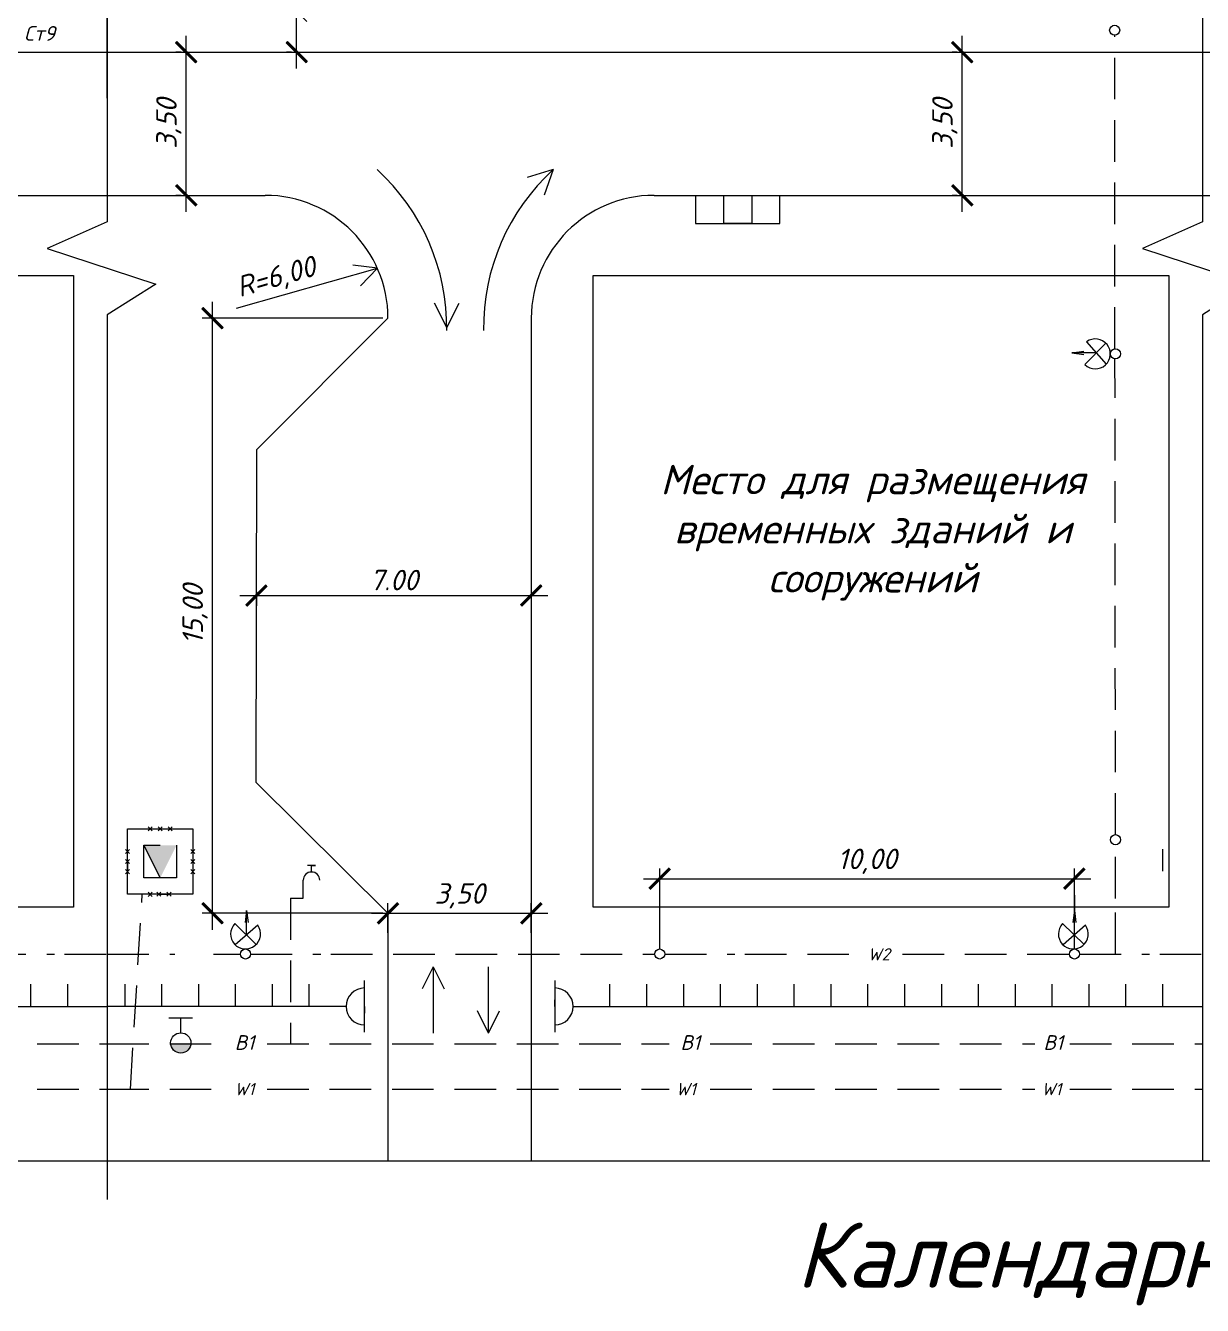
# Model space of a CAD drawing. Header units: millimetres. Extents: x 27137 to 30937, y -4667 to -569.
# Drawn here: x 29548.5 to 29692.2, y -3012.8 to -2856.5 of the extents above; entities that cross this region are included whole.
import ezdxf

# ---------------------------------------------------------------- set-up
doc = ezdxf.new("R2010")
doc.units = ezdxf.units.MM
doc.header["$LTSCALE"] = 0.4
doc.linetypes.add('ACAD_ISO02W100', pattern=[15, 12, -3])
doc.linetypes.add('штриховаяX2', pattern=[38.1, 25.4, -12.7])
doc.layers.add('здания', color=7, linetype='Continuous', lineweight=40)
doc.styles.add('Isocpeur', font='isocpeui.ttf', dxfattribs={"height": 2.5})
doc.styles.get("Standard").update_dxf_attribs({"font": 'isocpeui.ttf', "height": 2.5})
doc.dimstyles.new('06', dxfattribs={"dimtxt": 2.5, "dimasz": 2.5, "dimexe": 1.25, "dimexo": 0.625, "dimtad": 1, "dimdec": 0, "dimlfac": 200, "dimtxsty": 'Standard', "dimblk": 'OBLIQUE', "dimcen": 2.5, "dimdle": 2, "dimadec": 0, "dimazin": 0, "dimtfac": 1, "dimtdec": 0, "dimtmove": 0, "dimatfit": 3, "dimldrblk": 'OBLIQUE', "dimfxl": 1, "dimarcsym": 0})

# ---------------------------------------------------------------- blocks, each defined once
blk = doc.blocks.new('_Oblique')
at = {"color": 0, "linetype": 'ByBlock', "lineweight": -2}
blk.add_line((-0.5, -0.5), (0.5, 0.5), dxfattribs=at)
blk = doc.blocks.new('*D555')
at = {"color": 0, "lineweight": -2, "transparency": 16777216}
for p, q in [((29662.83, -2879.23), (29662.83, -2857.73)), ((29662.2, -2859.73), (29661.58, -2859.73)), ((29662.2, -2877.23), (29661.58, -2877.23))]:
    blk.add_line(p, q, dxfattribs=at)
at = {"layer": 'Defpoints', "color": 0, "transparency": 16777216}
for p in [(29662.83, -2859.73), (29662.83, -2859.73), (29662.83, -2877.23)]:
    blk.add_point(p, dxfattribs=at)
at = {"color": 0, "lineweight": -2, "transparency": 16777216, "xscale": 2.5, "yscale": 2.5, "zscale": 2.5}
for p, rotation in [((29662.83, -2859.73), 90), ((29662.83, -2877.23), 270)]:
    blk.add_blockref('_Oblique', p, dxfattribs=dict(at, rotation=rotation))
at = {"color": 0, "lineweight": 15, "transparency": 16777216, "insert": (29660.7, -2868.48), "char_height": 2.5, "attachment_point": 5, "rotation": 90, "style": 'Isocpeur'}
blk.add_mtext('3,50', dxfattribs=at)
blk = doc.blocks.new('*D530')
at = {"color": 0, "lineweight": -2, "transparency": 16777216}
for p, q in [((29625.89, -2969.28), (29625.89, -2959.46)), ((29676.52, -2969.28), (29676.52, -2959.46)), ((29623.89, -2960.71), (29678.52, -2960.71))]:
    blk.add_line(p, q, dxfattribs=at)
at = {"layer": 'Defpoints', "color": 0, "transparency": 16777216}
for p in [(29676.52, -2960.71), (29625.89, -2969.9), (29676.52, -2969.9)]:
    blk.add_point(p, dxfattribs=at)
at = {"color": 0, "lineweight": -2, "transparency": 16777216, "xscale": 2.5, "yscale": 2.5, "zscale": 2.5, "rotation": 180}
blk.add_blockref('_Oblique', (29625.89, -2960.71), dxfattribs=at)
at = {"color": 0, "lineweight": -2, "transparency": 16777216, "xscale": 2.5, "yscale": 2.5, "zscale": 2.5}
blk.add_blockref('_Oblique', (29676.52, -2960.71), dxfattribs=at)
at = {"color": 0, "lineweight": 15, "transparency": 16777216, "insert": (29651.2, -2958.58), "char_height": 2.5, "attachment_point": 5, "style": 'Isocpeur'}
blk.add_mtext('10,00', dxfattribs=at)
blk = doc.blocks.new('*D531')
at = {"color": 0, "lineweight": -2, "transparency": 16777216}
for p, q in [((29592.71, -2967.33), (29592.71, -2963.68)), ((29610.21, -2967.33), (29610.21, -2963.68)), ((29590.71, -2964.93), (29612.21, -2964.93))]:
    blk.add_line(p, q, dxfattribs=at)
at = {"layer": 'Defpoints', "color": 0, "transparency": 16777216}
for p in [(29610.21, -2964.93), (29592.71, -2967.95), (29610.21, -2967.95)]:
    blk.add_point(p, dxfattribs=at)
at = {"color": 0, "lineweight": -2, "transparency": 16777216, "xscale": 2.5, "yscale": 2.5, "zscale": 2.5, "rotation": 180}
blk.add_blockref('_Oblique', (29592.71, -2964.93), dxfattribs=at)
at = {"color": 0, "lineweight": -2, "transparency": 16777216, "xscale": 2.5, "yscale": 2.5, "zscale": 2.5}
blk.add_blockref('_Oblique', (29610.21, -2964.93), dxfattribs=at)
at = {"color": 0, "lineweight": 15, "transparency": 16777216, "insert": (29601.46, -2962.8), "char_height": 2.5, "attachment_point": 5, "style": 'Isocpeur'}
blk.add_mtext('3,50', dxfattribs=at)
blk = doc.blocks.new('*D556')
at = {"color": 0, "lineweight": -2, "transparency": 16777216}
for p, q in [((29662.83, -2879.23), (29662.83, -2857.73)), ((29662.2, -2859.73), (29661.58, -2859.73)), ((29662.2, -2877.23), (29661.58, -2877.23))]:
    blk.add_line(p, q, dxfattribs=at)
at = {"layer": 'Defpoints', "color": 0, "transparency": 16777216}
for p in [(29662.83, -2859.73), (29662.83, -2859.73), (29662.83, -2877.23)]:
    blk.add_point(p, dxfattribs=at)
at = {"color": 0, "lineweight": -2, "transparency": 16777216, "xscale": 2.5, "yscale": 2.5, "zscale": 2.5}
for p, rotation in [((29662.83, -2859.73), 90), ((29662.83, -2877.23), 270)]:
    blk.add_blockref('_Oblique', p, dxfattribs=dict(at, rotation=rotation))
at = {"color": 0, "lineweight": 15, "transparency": 16777216, "insert": (29660.7, -2868.48), "char_height": 2.5, "attachment_point": 5, "rotation": 90, "style": 'Isocpeur'}
blk.add_mtext('3,50', dxfattribs=at)
blk = doc.blocks.new('*D532')
at = {"color": 0, "lineweight": -2, "transparency": 16777216}
for p, q in [((29625.89, -2969.28), (29625.89, -2959.46)), ((29676.52, -2969.28), (29676.52, -2959.46)), ((29623.89, -2960.71), (29678.52, -2960.71))]:
    blk.add_line(p, q, dxfattribs=at)
at = {"layer": 'Defpoints', "color": 0, "transparency": 16777216}
for p in [(29676.52, -2960.71), (29625.89, -2969.9), (29676.52, -2969.9)]:
    blk.add_point(p, dxfattribs=at)
at = {"color": 0, "lineweight": -2, "transparency": 16777216, "xscale": 2.5, "yscale": 2.5, "zscale": 2.5, "rotation": 180}
blk.add_blockref('_Oblique', (29625.89, -2960.71), dxfattribs=at)
at = {"color": 0, "lineweight": -2, "transparency": 16777216, "xscale": 2.5, "yscale": 2.5, "zscale": 2.5}
blk.add_blockref('_Oblique', (29676.52, -2960.71), dxfattribs=at)
at = {"color": 0, "lineweight": 15, "transparency": 16777216, "insert": (29651.2, -2958.58), "char_height": 2.5, "attachment_point": 5, "style": 'Isocpeur'}
blk.add_mtext('10,00', dxfattribs=at)
blk = doc.blocks.new('*D533')
at = {"color": 0, "lineweight": -2, "transparency": 16777216}
for p, q in [((29592.71, -2967.33), (29592.71, -2963.68)), ((29610.21, -2967.33), (29610.21, -2963.68)), ((29590.71, -2964.93), (29612.21, -2964.93))]:
    blk.add_line(p, q, dxfattribs=at)
at = {"layer": 'Defpoints', "color": 0, "transparency": 16777216}
for p in [(29610.21, -2964.93), (29592.71, -2967.95), (29610.21, -2967.95)]:
    blk.add_point(p, dxfattribs=at)
at = {"color": 0, "lineweight": -2, "transparency": 16777216, "xscale": 2.5, "yscale": 2.5, "zscale": 2.5, "rotation": 180}
blk.add_blockref('_Oblique', (29592.71, -2964.93), dxfattribs=at)
at = {"color": 0, "lineweight": -2, "transparency": 16777216, "xscale": 2.5, "yscale": 2.5, "zscale": 2.5}
blk.add_blockref('_Oblique', (29610.21, -2964.93), dxfattribs=at)
at = {"color": 0, "lineweight": 15, "transparency": 16777216, "insert": (29601.46, -2962.8), "char_height": 2.5, "attachment_point": 5, "style": 'Isocpeur'}
blk.add_mtext('3,50', dxfattribs=at)
blk = doc.blocks.new('*D563')
at = {"color": 0, "lineweight": -2, "transparency": 16777216}
for p, q in [((29571.29, -2966.93), (29571.29, -2890.23)), ((29592.08, -2892.23), (29570.04, -2892.23)), ((29592.08, -2964.93), (29570.04, -2964.93))]:
    blk.add_line(p, q, dxfattribs=at)
at = {"layer": 'Defpoints', "color": 0, "transparency": 16777216}
for p in [(29571.29, -2892.23), (29592.71, -2892.23), (29592.71, -2964.93)]:
    blk.add_point(p, dxfattribs=at)
at = {"color": 0, "lineweight": -2, "transparency": 16777216, "xscale": 2.5, "yscale": 2.5, "zscale": 2.5}
for p, rotation in [((29571.29, -2892.23), 90), ((29571.29, -2964.93), 270)]:
    blk.add_blockref('_Oblique', p, dxfattribs=dict(at, rotation=rotation))
at = {"color": 0, "lineweight": 15, "transparency": 16777216, "insert": (29569.16, -2928.42), "char_height": 2.5, "attachment_point": 5, "rotation": 90, "style": 'Isocpeur'}
blk.add_mtext('15,00', dxfattribs=at)
blk = doc.blocks.new('*D544')
at = {"color": 0, "lineweight": -2, "transparency": 16777216}
for p, q in [((29568.07, -2879.23), (29568.07, -2857.73)), ((29567.45, -2859.73), (29566.82, -2859.73)), ((29567.45, -2877.23), (29566.82, -2877.23))]:
    blk.add_line(p, q, dxfattribs=at)
at = {"layer": 'Defpoints', "color": 0, "transparency": 16777216}
for p in [(29568.07, -2859.73), (29568.07, -2859.73), (29568.07, -2877.23)]:
    blk.add_point(p, dxfattribs=at)
at = {"color": 0, "lineweight": -2, "transparency": 16777216, "xscale": 2.5, "yscale": 2.5, "zscale": 2.5}
for p, rotation in [((29568.07, -2859.73), 90), ((29568.07, -2877.23), 270)]:
    blk.add_blockref('_Oblique', p, dxfattribs=dict(at, rotation=rotation))
at = {"color": 0, "lineweight": 15, "transparency": 16777216, "insert": (29565.95, -2868.48), "char_height": 2.5, "attachment_point": 5, "rotation": 90, "style": 'Isocpeur'}
blk.add_mtext('3,50', dxfattribs=at)
blk = doc.blocks.new('*D570')
at = {"color": 0, "lineweight": -2, "transparency": 16777216}
for p, q in [((29581.56, -2854.73), (29581.56, -2845.74)), ((29580.94, -2854.73), (29580.31, -2854.73)), ((29581.56, -2861.73), (29581.56, -2854.73)), ((29580.94, -2859.73), (29580.31, -2859.73))]:
    blk.add_line(p, q, dxfattribs=at)
at = {"layer": 'Defpoints', "color": 0, "transparency": 16777216}
for p in [(29581.56, -2854.73), (29581.56, -2854.73), (29581.56, -2859.73)]:
    blk.add_point(p, dxfattribs=at)
at = {"color": 0, "lineweight": -2, "transparency": 16777216, "xscale": 2.5, "yscale": 2.5, "zscale": 2.5}
for p, rotation in [((29581.56, -2854.73), 90), ((29581.56, -2859.73), 270)]:
    blk.add_blockref('_Oblique', p, dxfattribs=dict(at, rotation=rotation))
at = {"color": 0, "lineweight": 15, "transparency": 16777216, "insert": (29579.44, -2848.99), "char_height": 2.5, "attachment_point": 5, "rotation": 90, "style": 'Isocpeur'}
blk.add_mtext('1,00', dxfattribs=at)
blk = doc.blocks.new('_ArchTick')
at = {"color": 0, "linetype": 'ByBlock', "const_width": 0.15}
blk.add_lwpolyline([(-0.5, -0.5), (0.5, 0.5)], dxfattribs=at)
blk = doc.blocks.new('*D549')
at = {"color": 0, "lineweight": -2, "transparency": 16777216}
for p, q in [((29574.64, -2926.11), (29612.21, -2926.11)), ((29576.64, -2925.64), (29576.64, -2927.36)), ((29610.21, -2925.64), (29610.21, -2927.36))]:
    blk.add_line(p, q, dxfattribs=at)
at = {"layer": 'Defpoints', "color": 0, "transparency": 16777216}
for p in [(29576.64, -2925.02), (29610.21, -2925.02), (29610.21, -2926.11)]:
    blk.add_point(p, dxfattribs=at)
at = {"color": 0, "lineweight": -2, "transparency": 16777216, "xscale": 2.5, "yscale": 2.5, "zscale": 2.5, "rotation": 180}
blk.add_blockref('_Oblique', (29576.64, -2926.11), dxfattribs=at)
at = {"color": 0, "lineweight": -2, "transparency": 16777216, "xscale": 2.5, "yscale": 2.5, "zscale": 2.5}
blk.add_blockref('_Oblique', (29610.21, -2926.11), dxfattribs=at)
at = {"color": 0, "lineweight": 15, "transparency": 16777216, "insert": (29593.42, -2924.22), "char_height": 2.5, "attachment_point": 5, "style": 'Isocpeur'}
blk.add_mtext('7.00', dxfattribs=at)

msp = doc.modelspace()

# ---------------------------------------------------------------- hatches: boundary and pattern name
at = {"lineweight": 15}
h = msp.add_hatch(color=256, dxfattribs=at)
h.dxf.hatch_style = 1
h.paths.add_polyline_path([(29564.8935, -2956.6121), (29562.8935, -2956.6121), (29564.8935, -2960.6121), (29564.8935, -2958.6121)])
h.paths.add_polyline_path([(29566.8935, -2956.6121), (29564.8935, -2956.6121), (29564.8935, -2958.6121), (29564.8935, -2960.6121)])
h = msp.add_hatch(color=256, dxfattribs=at)
h.dxf.hatch_style = 1
h.paths.add_polyline_path([(29564.8935, -2956.6121), (29562.8935, -2956.6121), (29564.8935, -2960.6121), (29564.8935, -2958.6121)])
h.paths.add_polyline_path([(29566.8935, -2956.6121), (29564.8935, -2956.6121), (29564.8935, -2958.6121), (29564.8935, -2960.6121)])
msp.add_hatch(color=256, dxfattribs=at).paths.add_polyline_path([(29568.6429, -2980.7682), (29567.4058, -2980.7682), (29566.1686, -2980.7682, 1)])
msp.add_hatch(color=256, dxfattribs=at).paths.add_polyline_path([(29568.6429, -2980.7682), (29567.4058, -2980.7682), (29566.1686, -2980.7682, 1)])

# ---------------------------------------------------------------- linework, layer by layer
at = {"lineweight": 15, "ltscale": 0.5}
for p, q in [((29558.4382, -2775.3688), (29558.4382, -2880.4558)), ((29692.1511, -2775.3688), (29692.1511, -2866.6738)), ((29424.7253, -2859.7279), (29959.5769, -2859.7279)), ((29558.4382, -2859.7279), (29558.4382, -2877.2279)), ((29558.4382, -2859.7279), (29558.4382, -2877.2279)), ((29558.4382, -2859.7279), (29558.4382, -2877.2279)), ((29558.4382, -2859.7279), (29558.4382, -2877.2279)), ((29692.1511, -2859.7279), (29692.1511, -2877.2279)), ((29692.1511, -2859.7279), (29692.1511, -2877.2279)), ((29558.4382, -2865.3372), (29558.4382, -2880.4558)), ((29692.1511, -2865.3372), (29692.1511, -2880.4558)), ((29491.4963, -2877.2279), (29558.4382, -2877.2279)), ((29558.4382, -2877.2279), (29558.4382, -2880.4558)), ((29558.4382, -2877.2279), (29577.7091, -2877.2279)), ((29558.4382, -2877.2279), (29558.4382, -2880.4558)), ((29558.4382, -2877.2279), (29577.7091, -2877.2279)), ((29625.2091, -2877.2279), (29692.1511, -2877.2279)), ((29625.2091, -2877.2279), (29692.1511, -2877.2279)), ((29656.6365, -2877.2279), (29656.6365, -2877.2279)), ((29692.1511, -2877.2279), (29711.422, -2877.2279)), ((29692.1511, -2877.2279), (29692.1511, -2880.4558)), ((29558.4382, -2891.8185), (29558.4382, -2954.6358)), ((29558.4382, -2891.8185), (29558.4382, -2954.6358)), ((29558.4382, -2891.8185), (29558.4382, -2954.6358)), ((29558.4382, -2891.8185), (29558.4382, -2995.1564)), ((29592.7091, -2892.2279), (29576.6392, -2908.3144)), ((29610.2091, -2892.2279), (29610.2091, -2995.1564)), ((29610.2091, -2892.2279), (29610.2091, -2995.1564)), ((29692.1511, -2891.8185), (29692.1511, -2954.6358)), ((29692.1511, -2891.8185), (29692.1511, -2954.6358)), ((29692.1511, -2891.8185), (29692.1511, -2954.6358)), ((29692.1511, -2891.8185), (29692.1511, -2954.6358)), ((29677.8107, -2897.9008), (29680.3607, -2895.2835)), ((29677.8107, -2897.9008), (29680.3607, -2895.2835)), ((29678.0183, -2895.1094), (29680.417, -2897.8435)), ((29678.0183, -2895.1094), (29680.417, -2897.8435)), ((29610.2091, -2896.167), (29610.2091, -2896.167)), ((29610.2091, -2896.167), (29610.2091, -2896.167)), ((29676.1975, -2896.4661), (29677.6675, -2896.2719)), ((29676.1975, -2896.4661), (29677.6675, -2896.2719)), ((29679.2086, -2896.4661), (29676.1975, -2896.4661)), ((29676.1975, -2896.4661), (29677.6638, -2896.6575)), ((29679.2086, -2896.4661), (29676.1975, -2896.4661)), ((29676.1975, -2896.4661), (29677.6638, -2896.6575)), ((29576.6392, -2908.3144), (29576.5936, -2948.895)), ((29592.7091, -2964.9288), (29576.5936, -2948.895)), ((29558.4382, -2954.6358), (29558.4382, -2983.6433)), ((29558.4382, -2954.6358), (29558.4382, -2978.6433)), ((29692.1511, -2954.6358), (29692.1511, -2983.6433)), ((29692.1511, -2954.6358), (29692.1511, -2978.6433)), ((29692.1511, -2954.6358), (29692.1511, -2983.6433)), ((29692.1511, -2954.6358), (29692.1511, -2978.6433)), ((29583.8688, -2959.11), (29582.8688, -2959.11)), ((29583.8688, -2959.11), (29582.8688, -2959.11)), ((29583.3688, -2959.8862), (29583.3688, -2959.11)), ((29583.3688, -2959.11), (29583.8688, -2959.11)), ((29583.3688, -2959.8862), (29583.3688, -2959.11)), ((29583.3688, -2959.11), (29583.8688, -2959.11)), ((29582.3557, -2963.0799), (29582.3557, -2960.8992)), ((29582.3557, -2963.0799), (29582.3557, -2960.8992)), ((29580.8032, -2963.0799), (29582.3557, -2963.0799)), ((29580.8032, -2963.0799), (29582.3557, -2963.0799)), ((29676.5228, -2966.9155), (29676.5228, -2962.7167)), ((29676.5228, -2962.7167), (29676.5228, -2964.8161)), ((29676.5228, -2966.9155), (29676.5228, -2962.7167)), ((29676.5228, -2962.7167), (29676.5228, -2964.8161)), ((29575.4438, -2964.5707), (29575.2524, -2966.037)), ((29575.4438, -2964.5707), (29575.2524, -2966.037)), ((29575.4438, -2967.5817), (29575.4438, -2964.5707)), ((29575.4438, -2964.5707), (29575.6379, -2966.0406)), ((29575.4438, -2967.5817), (29575.4438, -2964.5707)), ((29575.4438, -2964.5707), (29575.6379, -2966.0406)), ((29592.7091, -2964.9288), (29592.7091, -2995.1564)), ((29592.7091, -2964.9288), (29592.7091, -2995.1564)), ((29676.5228, -2964.5707), (29676.3313, -2966.037)), ((29676.5228, -2964.5707), (29676.3313, -2966.037)), ((29676.5228, -2967.5817), (29676.5228, -2964.5707)), ((29676.5228, -2964.5707), (29676.7169, -2966.0406)), ((29676.5228, -2967.5817), (29676.5228, -2964.5707)), ((29676.5228, -2964.5707), (29676.7169, -2966.0406)), ((29574.009, -2966.1839), (29576.6263, -2968.7338)), ((29574.009, -2966.1839), (29576.6263, -2968.7338)), ((29576.8005, -2966.3914), (29574.0664, -2968.7902)), ((29576.8005, -2966.3914), (29574.0664, -2968.7902)), ((29675.088, -2966.1838), (29677.7053, -2968.7338)), ((29675.088, -2966.1838), (29677.7053, -2968.7338)), ((29677.8795, -2966.3914), (29675.1454, -2968.7902)), ((29677.8795, -2966.3914), (29675.1454, -2968.7902)), ((29558.4382, -2978.6433), (29558.4382, -2995.1564)), ((29692.1511, -2978.6433), (29692.1511, -2983.6433)), ((29692.1511, -2978.6433), (29692.1511, -2995.1564)), ((29424.7253, -2995.1564), (29672.9378, -2995.1564)), ((29558.4382, -2994.875), (29558.4382, -2999.875)), ((29558.4382, -2994.875), (29558.4382, -2999.875)), ((29558.4382, -2995.1564), (29806.6507, -2995.1564))]:
    msp.add_line(p, q, dxfattribs=at)
at = {"lineweight": 15}
for p, q in [((29558.4382, -2865.3372), (29558.4382, -2779.8832)), ((29558.4382, -2865.3372), (29558.4382, -2779.8832)), ((29558.4382, -2865.3372), (29558.4382, -2779.8832)), ((29558.4382, -2865.3372), (29558.4382, -2779.8832)), ((29558.4382, -2854.6057), (29558.4382, -2865.3372)), ((29612.8982, -2874.066), (29609.6932, -2875.0547)), ((29612.8982, -2874.066), (29611.7661, -2877.2233)), ((29612.8982, -2874.066), (29611.7661, -2877.2233)), ((29630.2694, -2877.2279), (29630.2694, -2880.6685)), ((29630.2694, -2877.2279), (29630.2694, -2880.6685)), ((29633.71, -2880.6685), (29633.71, -2877.2279)), ((29633.71, -2880.6685), (29633.71, -2877.2279)), ((29637.1507, -2877.2279), (29637.1507, -2880.6685)), ((29637.1507, -2877.2279), (29637.1507, -2880.6685)), ((29640.537, -2880.6685), (29640.537, -2877.2279)), ((29640.537, -2880.6685), (29640.537, -2877.2279)), ((29558.4382, -2880.4558), (29551.1133, -2883.7114)), ((29630.2694, -2880.6685), (29640.537, -2880.6685)), ((29630.2694, -2880.6685), (29640.537, -2880.6685)), ((29637.1507, -2880.6685), (29633.71, -2880.6685)), ((29637.1507, -2880.6685), (29633.71, -2880.6685)), ((29692.1511, -2880.4558), (29684.8262, -2883.7114)), ((29692.1511, -2880.4558), (29684.8262, -2883.7114)), ((29551.1133, -2883.7114), (29564.3452, -2888.0934)), ((29684.8262, -2883.7114), (29698.0581, -2888.0934)), ((29684.8262, -2883.7114), (29698.0581, -2888.0934)), ((29591.4106, -2886.123), (29588.4382, -2885.7466)), ((29574.2007, -2891.0074), (29591.4106, -2886.123)), ((29591.4106, -2886.123), (29589.3369, -2888.2927)), ((29564.3452, -2888.0934), (29558.4382, -2891.8185)), ((29698.0581, -2888.0934), (29692.1511, -2891.8185)), ((29698.0581, -2888.0934), (29692.1511, -2891.8185)), ((29599.8863, -2893.3864), (29598.3863, -2890.3864)), ((29599.8863, -2893.3864), (29598.3863, -2890.3864)), ((29599.8863, -2893.3864), (29601.3863, -2890.3864)), ((29599.8863, -2893.3864), (29601.3863, -2890.3864)), ((29560.8935, -2954.6121), (29568.8935, -2954.6121)), ((29560.8935, -2962.6121), (29560.8935, -2954.6121)), ((29560.8935, -2954.6121), (29568.8935, -2954.6121)), ((29560.8935, -2962.6121), (29560.8935, -2954.6121)), ((29563.4157, -2954.3621), (29563.9157, -2954.8621)), ((29563.9157, -2954.3621), (29563.4157, -2954.8621)), ((29563.4157, -2954.3621), (29563.9157, -2954.8621)), ((29563.9157, -2954.3621), (29563.4157, -2954.8621)), ((29564.6435, -2954.3621), (29565.1435, -2954.8621)), ((29565.1435, -2954.3621), (29564.6435, -2954.8621)), ((29564.6435, -2954.3621), (29565.1435, -2954.8621)), ((29565.1435, -2954.3621), (29564.6435, -2954.8621)), ((29565.8735, -2954.3621), (29566.3735, -2954.8621)), ((29566.3735, -2954.3621), (29565.8735, -2954.8621)), ((29565.8735, -2954.3621), (29566.3735, -2954.8621)), ((29566.3735, -2954.3621), (29565.8735, -2954.8621)), ((29568.8935, -2954.6121), (29568.8935, -2962.6121)), ((29568.8935, -2954.6121), (29568.8935, -2962.6121)), ((29560.6435, -2957.1321), (29561.1435, -2957.6321)), ((29561.1435, -2957.1321), (29560.6435, -2957.6321)), ((29560.6435, -2957.1321), (29561.1435, -2957.6321)), ((29561.1435, -2957.1321), (29560.6435, -2957.6321)), ((29560.8935, -2958.6121), (29560.8935, -2957.3821)), ((29560.8935, -2958.6121), (29560.8935, -2957.3821)), ((29562.8935, -2960.6121), (29562.8935, -2956.6121)), ((29562.8935, -2956.6121), (29564.8935, -2956.6121)), ((29564.8935, -2960.6121), (29562.8935, -2956.6121)), ((29562.8935, -2956.6121), (29564.8935, -2960.6121)), ((29562.8935, -2960.6121), (29562.8935, -2956.6121)), ((29562.8935, -2956.6121), (29564.8935, -2956.6121)), ((29564.8935, -2960.6121), (29562.8935, -2956.6121)), ((29562.8935, -2956.6121), (29564.8935, -2960.6121)), ((29566.8935, -2956.6121), (29566.8935, -2960.6121)), ((29566.8935, -2956.6121), (29566.8935, -2960.6121)), ((29568.6435, -2957.1321), (29569.1435, -2957.6321)), ((29569.1435, -2957.1321), (29568.6435, -2957.6321)), ((29568.6435, -2957.1321), (29569.1435, -2957.6321)), ((29569.1435, -2957.1321), (29568.6435, -2957.6321)), ((29568.6435, -2957.6321), (29568.6435, -2957.6321)), ((29568.6435, -2957.6321), (29568.6435, -2957.6321)), ((29687.3184, -2959.7912), (29687.3184, -2957.0912)), ((29560.6435, -2958.3621), (29561.1435, -2958.8621)), ((29561.1435, -2958.3621), (29560.6435, -2958.8621)), ((29560.6435, -2958.3621), (29561.1435, -2958.8621)), ((29561.1435, -2958.3621), (29560.6435, -2958.8621)), ((29560.8935, -2958.6121), (29560.8935, -2959.8421)), ((29560.8935, -2958.6121), (29560.8935, -2959.8421)), ((29568.6435, -2958.3621), (29569.1435, -2958.8621)), ((29569.1435, -2958.3621), (29568.6435, -2958.8621)), ((29568.6435, -2958.3621), (29569.1435, -2958.8621)), ((29569.1435, -2958.3621), (29568.6435, -2958.8621)), ((29568.6435, -2958.8621), (29568.6435, -2958.8621)), ((29568.6435, -2958.8621), (29568.6435, -2958.8621)), ((29560.6435, -2959.5921), (29561.1435, -2960.0921)), ((29561.1435, -2959.5921), (29560.6435, -2960.0921)), ((29560.6435, -2959.5921), (29561.1435, -2960.0921)), ((29561.1435, -2959.5921), (29560.6435, -2960.0921)), ((29560.8935, -2959.8421), (29560.8935, -2959.8421)), ((29560.8935, -2959.8421), (29560.8935, -2959.8421)), ((29564.8935, -2960.6121), (29562.8935, -2960.6121)), ((29564.8935, -2960.6121), (29562.8935, -2960.6121)), ((29566.8935, -2960.6121), (29564.8935, -2960.6121)), ((29566.8935, -2960.6121), (29564.8935, -2960.6121)), ((29568.6435, -2959.5921), (29569.1435, -2960.0921)), ((29569.1435, -2959.5921), (29568.6435, -2960.0921)), ((29568.6435, -2959.5921), (29569.1435, -2960.0921)), ((29569.1435, -2959.5921), (29568.6435, -2960.0921)), ((29568.6435, -2960.0921), (29568.6435, -2960.0921)), ((29568.6435, -2960.0921), (29568.6435, -2960.0921)), ((29563.4157, -2962.3621), (29563.9157, -2962.8621)), ((29563.9157, -2962.3621), (29563.4157, -2962.8621)), ((29563.4157, -2962.3621), (29563.9157, -2962.8621)), ((29563.9157, -2962.3621), (29563.4157, -2962.8621)), ((29564.4927, -2962.3467), (29564.9927, -2962.8467)), ((29564.9927, -2962.3467), (29564.4927, -2962.8467)), ((29564.4927, -2962.3467), (29564.9927, -2962.8467)), ((29564.9927, -2962.3467), (29564.4927, -2962.8467)), ((29564.7427, -2962.5967), (29565.9727, -2962.5967)), ((29564.7427, -2962.5967), (29565.9727, -2962.5967)), ((29565.7227, -2962.3467), (29566.2227, -2962.8467)), ((29566.2227, -2962.3467), (29565.7227, -2962.8467)), ((29565.7227, -2962.3467), (29566.2227, -2962.8467)), ((29566.2227, -2962.3467), (29565.7227, -2962.8467)), ((29568.8935, -2962.6121), (29560.8935, -2962.6121)), ((29568.8935, -2962.6121), (29560.8935, -2962.6121)), ((29598.2379, -2971.4689), (29596.8879, -2974.1689)), ((29598.2379, -2971.4689), (29596.8879, -2974.1689)), ((29598.2379, -2971.4689), (29598.2379, -2979.5616)), ((29598.2379, -2971.4689), (29598.2379, -2975.9689)), ((29598.2379, -2971.4689), (29598.2379, -2974.1689)), ((29598.2379, -2971.4689), (29599.5879, -2974.1689)), ((29598.2379, -2971.4689), (29598.2379, -2979.5616)), ((29598.2379, -2971.4689), (29598.2379, -2975.9689)), ((29598.2379, -2971.4689), (29598.2379, -2974.1689)), ((29598.2379, -2971.4689), (29599.5879, -2974.1689)), ((29604.9895, -2979.5616), (29604.9895, -2971.4689)), ((29604.9895, -2979.5616), (29604.9895, -2971.4689)), ((29589.8499, -2979.4542), (29589.8499, -2973.1542)), ((29589.8499, -2979.4542), (29589.8499, -2973.1542)), ((29613.0684, -2973.1542), (29613.0684, -2979.4542)), ((29613.0684, -2973.1542), (29613.0684, -2979.4542)), ((29549.1055, -2976.3042), (29549.1055, -2973.6042)), ((29549.1055, -2976.3042), (29549.1055, -2973.6042)), ((29553.6055, -2976.3042), (29553.6055, -2973.6042)), ((29553.6055, -2976.3042), (29553.6055, -2973.6042)), ((29560.5999, -2976.3042), (29560.5999, -2973.6042)), ((29560.5999, -2976.3042), (29560.5999, -2973.6042)), ((29560.5999, -2976.3042), (29560.5999, -2973.6042)), ((29560.5999, -2976.3042), (29560.5999, -2973.6042)), ((29565.0999, -2976.3042), (29565.0999, -2973.6042)), ((29565.0999, -2976.3042), (29565.0999, -2973.6042)), ((29565.0999, -2976.3042), (29565.0999, -2973.6042)), ((29565.0999, -2976.3042), (29565.0999, -2973.6042)), ((29569.5999, -2976.3042), (29569.5999, -2973.6042)), ((29569.5999, -2976.3042), (29569.5999, -2973.6042)), ((29569.5999, -2976.3042), (29569.5999, -2973.6042)), ((29569.5999, -2976.3042), (29569.5999, -2973.6042)), ((29569.5999, -2976.3042), (29569.5999, -2973.6042)), ((29569.5999, -2976.3042), (29569.5999, -2973.6042)), ((29569.5999, -2976.3042), (29569.5999, -2973.6042)), ((29569.5999, -2976.3042), (29569.5999, -2973.6042)), ((29569.5999, -2976.3042), (29569.5999, -2973.6042)), ((29569.5999, -2976.3042), (29569.5999, -2973.6042)), ((29569.5999, -2976.3042), (29569.5999, -2973.6042)), ((29569.5999, -2976.3042), (29569.5999, -2973.6042)), ((29574.0999, -2976.3042), (29574.0999, -2973.6042)), ((29574.0999, -2976.3042), (29574.0999, -2973.6042)), ((29574.0999, -2976.3042), (29574.0999, -2973.6042)), ((29574.0999, -2976.3042), (29574.0999, -2973.6042)), ((29578.5999, -2976.3042), (29578.5999, -2973.6042)), ((29578.5999, -2976.3042), (29578.5999, -2973.6042)), ((29578.5999, -2976.3042), (29578.5999, -2973.6042)), ((29578.5999, -2976.3042), (29578.5999, -2973.6042)), ((29578.5999, -2976.3042), (29578.5999, -2973.6042)), ((29578.5999, -2976.3042), (29578.5999, -2973.6042)), ((29578.5999, -2976.3042), (29578.5999, -2973.6042)), ((29578.5999, -2976.3042), (29578.5999, -2973.6042)), ((29578.5999, -2976.3042), (29578.5999, -2973.6042)), ((29578.5999, -2976.3042), (29578.5999, -2973.6042)), ((29578.5999, -2976.3042), (29578.5999, -2973.6042)), ((29578.5999, -2976.3042), (29578.5999, -2973.6042)), ((29583.0999, -2976.3042), (29583.0999, -2973.6042)), ((29583.0999, -2976.3042), (29583.0999, -2973.6042)), ((29583.0999, -2976.3042), (29583.0999, -2973.6042)), ((29583.0999, -2976.3042), (29583.0999, -2973.6042)), ((29619.8184, -2976.3042), (29619.8184, -2973.6042)), ((29619.8184, -2976.3042), (29619.8184, -2973.6042)), ((29619.8184, -2976.3042), (29619.8184, -2973.6042)), ((29619.8184, -2976.3042), (29619.8184, -2973.6042)), ((29624.3184, -2976.3042), (29624.3184, -2973.6042)), ((29624.3184, -2976.3042), (29624.3184, -2973.6042)), ((29624.3184, -2976.3042), (29624.3184, -2973.6042)), ((29624.3184, -2976.3042), (29624.3184, -2973.6042)), ((29628.8184, -2976.3042), (29628.8184, -2973.6042)), ((29628.8184, -2976.3042), (29628.8184, -2973.6042)), ((29628.8184, -2976.3042), (29628.8184, -2973.6042)), ((29628.8184, -2976.3042), (29628.8184, -2973.6042)), ((29633.3184, -2976.3042), (29633.3184, -2973.6042)), ((29633.3184, -2976.3042), (29633.3184, -2973.6042)), ((29633.3184, -2976.3042), (29633.3184, -2973.6042)), ((29633.3184, -2976.3042), (29633.3184, -2973.6042)), ((29633.3184, -2976.3042), (29633.3184, -2973.6042)), ((29633.3184, -2976.3042), (29633.3184, -2973.6042)), ((29633.3184, -2976.3042), (29633.3184, -2973.6042)), ((29633.3184, -2976.3042), (29633.3184, -2973.6042)), ((29637.8184, -2976.3042), (29637.8184, -2973.6042)), ((29637.8184, -2976.3042), (29637.8184, -2973.6042)), ((29637.8184, -2976.3042), (29637.8184, -2973.6042)), ((29637.8184, -2976.3042), (29637.8184, -2973.6042)), ((29642.3184, -2976.3042), (29642.3184, -2973.6042)), ((29642.3184, -2976.3042), (29642.3184, -2973.6042)), ((29642.3184, -2976.3042), (29642.3184, -2973.6042)), ((29642.3184, -2976.3042), (29642.3184, -2973.6042)), ((29646.8184, -2976.3042), (29646.8184, -2973.6042)), ((29646.8184, -2976.3042), (29646.8184, -2973.6042)), ((29646.8184, -2976.3042), (29646.8184, -2973.6042)), ((29646.8184, -2976.3042), (29646.8184, -2973.6042)), ((29646.8184, -2976.3042), (29646.8184, -2973.6042)), ((29646.8184, -2976.3042), (29646.8184, -2973.6042)), ((29646.8184, -2976.3042), (29646.8184, -2973.6042)), ((29646.8184, -2976.3042), (29646.8184, -2973.6042)), ((29651.3184, -2976.3042), (29651.3184, -2973.6042)), ((29651.3184, -2976.3042), (29651.3184, -2973.6042)), ((29651.3184, -2976.3042), (29651.3184, -2973.6042)), ((29651.3184, -2976.3042), (29651.3184, -2973.6042)), ((29655.8184, -2976.3042), (29655.8184, -2973.6042)), ((29655.8184, -2976.3042), (29655.8184, -2973.6042)), ((29655.8184, -2976.3042), (29655.8184, -2973.6042)), ((29655.8184, -2976.3042), (29655.8184, -2973.6042)), ((29660.3184, -2976.3042), (29660.3184, -2973.6042)), ((29660.3184, -2976.3042), (29660.3184, -2973.6042)), ((29660.3184, -2976.3042), (29660.3184, -2973.6042)), ((29660.3184, -2976.3042), (29660.3184, -2973.6042)), ((29660.3184, -2976.3042), (29660.3184, -2973.6042)), ((29660.3184, -2976.3042), (29660.3184, -2973.6042)), ((29660.3184, -2976.3042), (29660.3184, -2973.6042)), ((29660.3184, -2976.3042), (29660.3184, -2973.6042)), ((29664.8184, -2976.3042), (29664.8184, -2973.6042)), ((29664.8184, -2976.3042), (29664.8184, -2973.6042)), ((29664.8184, -2976.3042), (29664.8184, -2973.6042)), ((29664.8184, -2976.3042), (29664.8184, -2973.6042)), ((29669.3184, -2976.3042), (29669.3184, -2973.6042)), ((29669.3184, -2976.3042), (29669.3184, -2973.6042)), ((29669.3184, -2976.3042), (29669.3184, -2973.6042)), ((29669.3184, -2976.3042), (29669.3184, -2973.6042)), ((29673.8184, -2976.3042), (29673.8184, -2973.6042)), ((29673.8184, -2976.3042), (29673.8184, -2973.6042)), ((29673.8184, -2976.3042), (29673.8184, -2973.6042)), ((29673.8184, -2976.3042), (29673.8184, -2973.6042)), ((29673.8184, -2976.3042), (29673.8184, -2973.6042)), ((29673.8184, -2976.3042), (29673.8184, -2973.6042)), ((29673.8184, -2976.3042), (29673.8184, -2973.6042)), ((29673.8184, -2976.3042), (29673.8184, -2973.6042)), ((29678.3184, -2976.3042), (29678.3184, -2973.6042)), ((29678.3184, -2976.3042), (29678.3184, -2973.6042)), ((29678.3184, -2976.3042), (29678.3184, -2973.6042)), ((29678.3184, -2976.3042), (29678.3184, -2973.6042)), ((29682.8184, -2976.3042), (29682.8184, -2973.6042)), ((29682.8184, -2976.3042), (29682.8184, -2973.6042)), ((29682.8184, -2976.3042), (29682.8184, -2973.6042)), ((29682.8184, -2976.3042), (29682.8184, -2973.6042)), ((29687.3184, -2976.3042), (29687.3184, -2973.6042)), ((29687.3184, -2976.3042), (29687.3184, -2973.6042)), ((29687.3184, -2976.3042), (29687.3184, -2973.6042)), ((29687.3184, -2976.3042), (29687.3184, -2973.6042)), ((29481.6055, -2976.3042), (29558.4382, -2976.3042)), ((29587.5999, -2976.3042), (29558.4382, -2976.3042)), ((29587.5999, -2976.3042), (29558.4382, -2976.3042)), ((29589.8499, -2976.3042), (29589.8499, -2977.1283)), ((29589.8499, -2976.3042), (29589.8499, -2977.1283)), ((29613.0684, -2976.3042), (29613.0684, -2975.4802)), ((29613.0684, -2976.3042), (29613.0684, -2975.4802)), ((29615.3184, -2976.3042), (29692.1511, -2976.3042)), ((29615.3184, -2976.3042), (29692.1511, -2976.3042)), ((29565.9424, -2977.6992), (29567.4002, -2977.6992)), ((29565.9424, -2977.6992), (29567.4002, -2977.6992)), ((29567.4002, -2979.5304), (29567.4002, -2977.6992)), ((29567.4002, -2977.6992), (29568.8579, -2977.6992)), ((29567.4002, -2979.5304), (29567.4002, -2977.6992)), ((29567.4002, -2977.6992), (29568.8579, -2977.6992)), ((29604.9895, -2979.5616), (29603.6395, -2976.8616)), ((29604.9895, -2979.5616), (29603.6395, -2976.8616)), ((29604.9895, -2979.5616), (29606.3395, -2976.8616)), ((29604.9895, -2979.5616), (29606.3395, -2976.8616))]:
    msp.add_line(p, q, dxfattribs=at)
at = {"linetype": 'штриховаяX2', "lineweight": 15, "ltscale": 0.5}
for p, q in [((29681.4785, -2895.9776), (29681.4405, -2857.6785)), ((29681.4785, -2895.9776), (29681.4405, -2857.6785)), ((29681.5375, -2955.3219), (29681.4797, -2897.2068)), ((29681.5375, -2955.3219), (29681.4797, -2897.2068)), ((29681.5452, -2963.1054), (29681.5387, -2956.5552)), ((29681.5452, -2963.1054), (29681.5387, -2956.5552)), ((29561.2549, -2986.428), (29562.7126, -2962.6121)), ((29561.2549, -2986.428), (29562.7126, -2962.6121)), ((29580.8032, -2963.0799), (29580.8032, -2980.8602)), ((29580.8032, -2963.0799), (29580.8032, -2980.8602)), ((29681.5356, -2969.915), (29681.53, -2964.3386)), ((29681.5356, -2969.915), (29681.53, -2964.3386)), ((29543.4264, -2969.915), (29551.9898, -2969.915)), ((29553.223, -2969.915), (29558.4382, -2969.915)), ((29558.4382, -2969.915), (29566.6972, -2969.915)), ((29558.4382, -2969.915), (29566.6972, -2969.915)), ((29571.4166, -2969.915), (29571.9607, -2969.915)), ((29571.4166, -2969.915), (29571.9607, -2969.915)), ((29571.9607, -2969.915), (29574.6998, -2969.915)), ((29571.9607, -2969.915), (29574.6998, -2969.915)), ((29575.9328, -2969.915), (29584.4962, -2969.915)), ((29575.9328, -2969.915), (29584.4962, -2969.915)), ((29585.7294, -2969.915), (29625.2704, -2969.915)), ((29585.7294, -2969.915), (29625.2704, -2969.915)), ((29626.5035, -2969.915), (29635.0669, -2969.915)), ((29626.5035, -2969.915), (29635.0669, -2969.915)), ((29636.3001, -2969.915), (29650.8045, -2969.915)), ((29636.3001, -2969.915), (29650.8045, -2969.915)), ((29655.5238, -2969.915), (29675.9062, -2969.915)), ((29655.5238, -2969.915), (29675.9062, -2969.915)), ((29677.1393, -2969.915), (29685.7027, -2969.915)), ((29677.1393, -2969.915), (29685.7027, -2969.915)), ((29686.9359, -2969.915), (29692.1511, -2969.915)), ((29686.9359, -2969.915), (29692.1511, -2969.915)), ((29542.2564, -2980.8602), (29558.4382, -2980.8602)), ((29558.4382, -2980.8602), (29571.9607, -2980.8602)), ((29558.4382, -2980.8602), (29571.9607, -2980.8602)), ((29577.9628, -2980.8602), (29627.0633, -2980.8602)), ((29577.9628, -2980.8602), (29627.0633, -2980.8602)), ((29632.0686, -2980.8602), (29671.6939, -2980.8602)), ((29632.0686, -2980.8602), (29671.6939, -2980.8602)), ((29675.9693, -2980.8602), (29692.1511, -2980.8602)), ((29675.9693, -2980.8602), (29692.1511, -2980.8602)), ((29542.2564, -2986.428), (29558.4382, -2986.428)), ((29558.4382, -2986.428), (29571.9607, -2986.428)), ((29558.4382, -2986.428), (29571.9607, -2986.428)), ((29577.9628, -2986.428), (29627.0633, -2986.428)), ((29577.9628, -2986.428), (29627.0633, -2986.428)), ((29632.0686, -2986.428), (29671.6939, -2986.428)), ((29632.0686, -2986.428), (29671.6939, -2986.428)), ((29675.9693, -2986.428), (29692.1511, -2986.428)), ((29675.9693, -2986.428), (29692.1511, -2986.428))]:
    msp.add_line(p, q, dxfattribs=at)
at = {"ltscale": 0.5}
msp.add_line((29592.7091, -2964.9288), (29592.7091, -2967.2279), dxfattribs=at)
msp.add_line((29592.7091, -2964.9288), (29592.7091, -2967.2279), dxfattribs=at)
at = {"lineweight": 15, "ltscale": 0.5}
for points in [[(29484.0677, -2887.0224), (29554.3276, -2887.0224), (29554.3276, -2964.1779), (29484.0677, -2964.1779)], [(29617.7806, -2887.0224), (29688.0405, -2887.0224), (29688.0405, -2964.1779), (29617.7806, -2964.1779)], [(29617.7806, -2887.0224), (29688.0405, -2887.0224), (29688.0405, -2964.1779), (29617.7806, -2964.1779)]]:
    msp.add_lwpolyline(points, close=True, dxfattribs=at)
for centre in [(29681.4398, -2857.0619), (29681.5294, -2896.5922), (29681.5294, -2896.5922), (29681.5375, -2955.9385), (29681.5375, -2955.9385), (29575.3163, -2969.9026), (29575.3163, -2969.9026), (29625.887, -2969.9026), (29625.887, -2969.9026), (29676.5228, -2969.9026), (29676.5228, -2969.9026)]:
    msp.add_circle(centre, 0.6167, dxfattribs=at)
at = {"lineweight": 15}
msp.add_circle((29567.4058, -2980.7682), 1.2372, dxfattribs=at)
msp.add_circle((29567.4058, -2980.7682), 1.2372, dxfattribs=at)
for centre, radius, start, end in [((29573.7132, -2893.3864), 26.1731, 359.24811, 47.576213), ((29573.7132, -2893.3864), 26.1731, 359.24811, 47.576213), ((29630.5548, -2893.3864), 26.1731, 132.423787, 180.75189), ((29630.5548, -2893.3864), 26.1731, 132.423787, 180.75189), ((29589.8499, -2976.3042), 2.25, 90, 270), ((29589.8499, -2976.3042), 2.25, 90, 270), ((29613.0684, -2976.3042), 2.25, 270, 90), ((29613.0684, -2976.3042), 2.25, 270, 90)]:
    msp.add_arc(centre, radius, start, end, dxfattribs=at)
at = {"lineweight": 15, "ltscale": 0.5}
for centre, radius, start, end in [((29577.7091, -2892.2279), 15, 0, 90), ((29577.7091, -2892.2279), 15, 0, 90), ((29625.2091, -2892.2279), 15, 90, 180), ((29625.2091, -2892.2279), 15, 90, 180), ((29679.0857, -2896.5922), 1.8271, 225.74633, 125.748105), ((29679.0857, -2896.5922), 1.8271, 225.74633, 125.748105), ((29583.3688, -2960.8992), 1.0131, 0, 180), ((29583.3688, -2960.8992), 1.0131, 0, 180), ((29575.3177, -2967.4588), 1.8271, 135.74633, 35.748105), ((29575.3177, -2967.4588), 1.8271, 135.74633, 35.748105), ((29676.3966, -2967.4588), 1.8271, 135.74633, 35.748105), ((29676.3966, -2967.4588), 1.8271, 135.74633, 35.748105)]:
    msp.add_arc(centre, radius, start, end, dxfattribs=at)

# ---------------------------------------------------------------- block references
at = {"layer": 'здания', "color": 7, "lineweight": 20, "xscale": 2.5, "yscale": 2.5, "zscale": 2.5}
for p, rotation in [((29568.0737, -2859.7279), 270), ((29581.565, -2859.7279), 270), ((29662.8282, -2859.7279), 270), ((29568.0737, -2877.2279), 270), ((29662.8282, -2877.2279), 270), ((29571.2894, -2892.2279), 270), ((29576.6392, -2926.1111), 180), ((29610.2091, -2926.1111), 180), ((29625.887, -2960.7057), 180), ((29676.5228, -2960.7057), 180), ((29571.2894, -2964.9288), 270), ((29592.7091, -2964.9288), 180), ((29610.2091, -2964.9288), 180)]:
    msp.add_blockref('_ArchTick', p, dxfattribs=dict(at, rotation=rotation))

# ---------------------------------------------------------------- texts
at = {"lineweight": 15}
msp.add_text('Календарный план производства работ', height=8, dxfattribs=at).set_placement((29642.5136, -3010.6557))
at = {"linetype": 'ACAD_ISO02W100', "lineweight": 15, "char_height": 1.8, "attachment_point": 1, "style": 'Isocpeur'}
for s, insert in [('Ст9', (29548.2792, -2856.541)), ('В1', (29573.9906, -2979.8148)), ('В1', (29573.9906, -2979.8148)), ('В1', (29628.4232, -2979.8148)), ('В1', (29628.4232, -2979.8148)), ('В1', (29672.741, -2979.8148)), ('В1', (29672.741, -2979.8148))]:
    msp.add_mtext_dynamic_manual_height_columns(s, width=8.608704, gutter_width=12.5, heights=[0], dxfattribs=dict(at, insert=insert))
at = {"lineweight": 15, "insert": (29579.0801, -2887.4136), "char_height": 2.5, "attachment_point": 5, "rotation": 15.84478, "style": 'Isocpeur'}
msp.add_mtext('R=6,00', dxfattribs=at)
msp.add_mtext('R=6,00', dxfattribs=at)
at = {"lineweight": 15, "insert": (29651.9098, -2918.4326), "char_height": 3.6, "attachment_point": 5, "style": 'Isocpeur'}
msp.add_mtext_dynamic_manual_height_columns('Место для размещения временных зданий и сооружений', width=62.337472, gutter_width=12.5, heights=[0], dxfattribs=at)
at = {"linetype": 'штриховаяX2', "lineweight": 15, "char_height": 1.5, "attachment_point": 1, "style": 'Isocpeur'}
for s, insert in [('W2', (29651.3045, -2969.1926)), ('W2', (29651.3045, -2969.1926)), ('W1', (29573.9738, -2985.657)), ('W1', (29573.9738, -2985.657)), ('W1', (29627.885, -2985.657)), ('W1', (29627.885, -2985.657)), ('W1', (29672.5157, -2985.657)), ('W1', (29672.5157, -2985.657))]:
    msp.add_mtext_dynamic_manual_height_columns(s, width=3.719358, gutter_width=12.5, heights=[0], dxfattribs=dict(at, insert=insert))

# ---------------------------------------------------------------- dimensions: what is measured, and where the dimension line sits
at = {"lineweight": 15}
for p1, p2, distance, text, picture, middle in [((29581.565, -2859.7279), (29581.565, -2854.7279), 0, '1,00', '*D570', (29579.44, -2848.9855)), ((29568.0737, -2877.2279), (29568.0737, -2859.7279), 0, '3,50', '*D544', (29565.9487, -2868.4779)), ((29662.8282, -2877.2279), (29662.8282, -2859.7279), 0, '3,50', '*D555', (29660.7032, -2868.4779)), ((29662.8282, -2877.2279), (29662.8282, -2859.7279), 0, '3,50', '*D556', (29660.7032, -2868.4779)), ((29592.7091, -2967.9501), (29610.2091, -2967.9501), 3.0212, '3,50', '*D531', (29601.4591, -2962.8038)), ((29592.7091, -2967.9501), (29610.2091, -2967.9501), 3.0212, '3,50', '*D533', (29601.4591, -2962.8038))]:
    dim = msp.add_aligned_dim(p1=p1, p2=p2, distance=distance, text=text, dimstyle='06', override={"dimtxsty": 'Isocpeur'}, dxfattribs=at)
    dim.commit()
    dim.dimension.update_dxf_attribs({"geometry": picture, "text_midpoint": middle})
for base, p1, p2, angle, text, picture, middle in [((29571.2894, -2892.2279), (29592.7091, -2964.9288), (29592.7091, -2892.2279), 90, '15,00', '*D563', (29571.2894, -2928.4194)), ((29676.5228, -2960.7057), (29625.887, -2969.9026), (29676.5228, -2969.9026), 0, '10,00', '*D530', (29651.2049, -2960.7057)), ((29676.5228, -2960.7057), (29625.887, -2969.9026), (29676.5228, -2969.9026), 0, '10,00', '*D532', (29651.2049, -2960.7057))]:
    dim = msp.add_linear_dim(base=base, p1=p1, p2=p2, angle=angle, text=text, dimstyle='06', override={"dimtxsty": 'Isocpeur'}, dxfattribs=at)
    dim.commit()
    dim.dimension.update_dxf_attribs({"geometry": picture, "text_midpoint": middle, "dimtype": 161})
dim = msp.add_linear_dim(base=(29610.2091, -2926.1111), p1=(29576.6392, -2925.0151), p2=(29610.2091, -2925.0151), text='7.00', dimstyle='06', override={"dimtxsty": 'Isocpeur'}, dxfattribs=at)
dim.commit()
dim.dimension.update_dxf_attribs({"geometry": '*D549', "text_midpoint": (29593.4242, -2924.22)})

doc.saveas('drawing.dxf')
